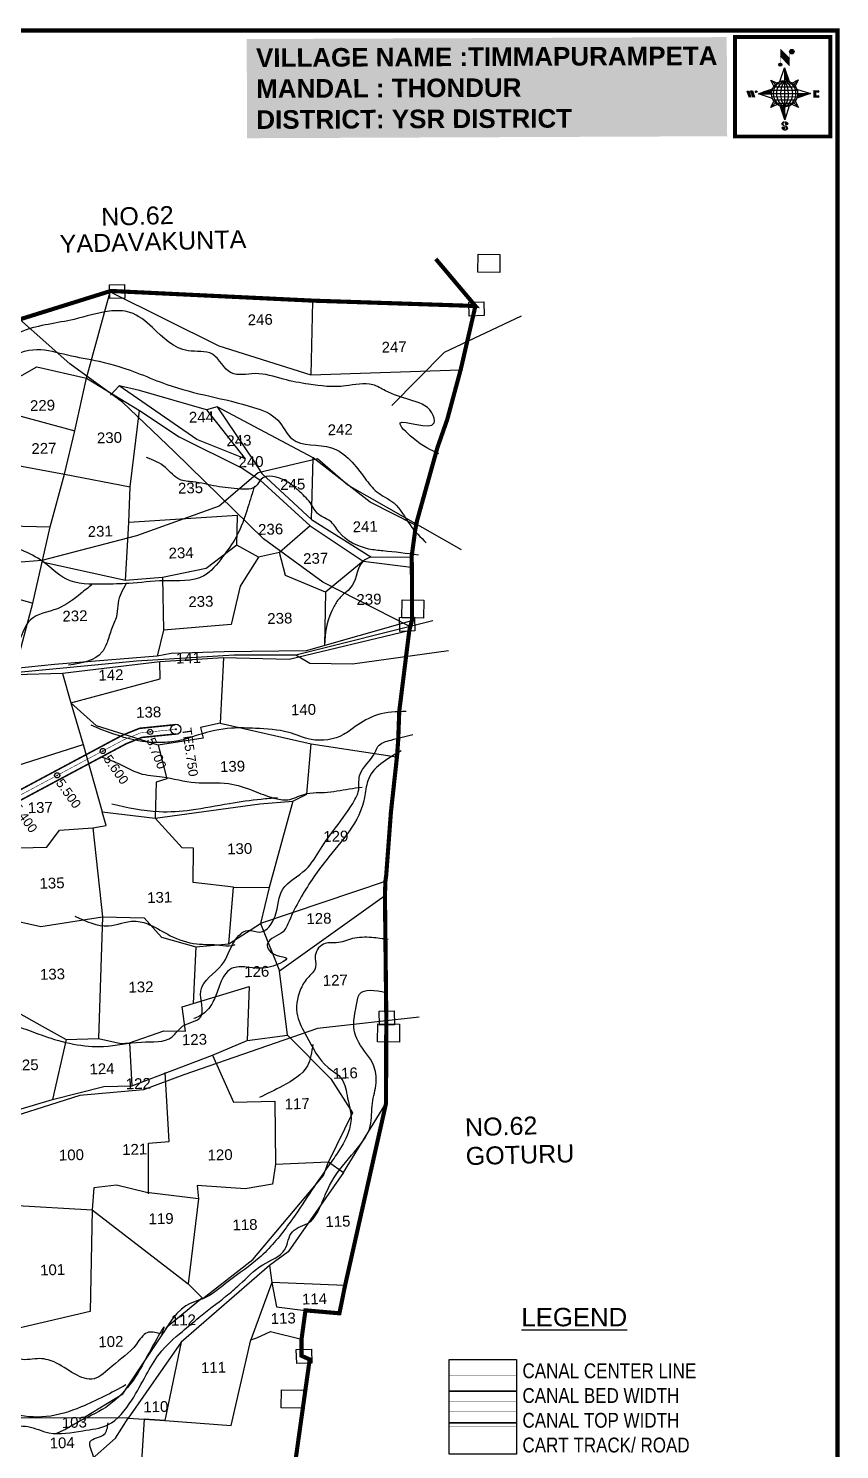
# Model space of a CAD drawing. Header units: inches. Extents: x 207877 to 226743, y 1593528 to 1603202.
# Drawn here: x 209793 to 211364, y 1599061 to 1601815 of the extents above; entities that cross this region are included whole.
import ezdxf
from ezdxf.enums import TextEntityAlignment as Align

# ---------------------------------------------------------------- set-up
doc = ezdxf.new("R2010")
doc.units = ezdxf.units.IN
doc.header["$MEASUREMENT"] = 0
doc.header["$PDMODE"] = 32
doc.header["$PDSIZE"] = 10
doc.linetypes.add('HIDDEN2', pattern=[0.1875, 0.125, -0.0625])
for name, color, linetype in [('AQUADUCT', 1, 'Continuous'), ('bord', 1, 'Continuous'), ('CANAL1', 7, 'Continuous'), ('CSMark', 72, 'Continuous'), ('PAPER SIZE', 5, 'Continuous'), ('PLOT', 7, 'Continuous'), ('PLOT NO', 7, 'Continuous'), ('PLOTS', 7, 'Continuous'), ('PLOTS NO', 7, 'Continuous'), ('ROAD', 1, 'Continuous'), ('STREAMS', 4, 'Continuous'), ('TABLE', 7, 'Continuous'), ('TEXT', 1, 'Continuous'), ('text1', 7, 'Continuous'), ('text2', 7, 'Continuous'), ('TITLEBLOCK', 7, 'Continuous'), ('VILLAGE BOUNDARY STONES', 1, 'Continuous'), ('VILLAGE BOUNDRY', 5, 'Continuous'), ('VILLAGE BOUNDRY STONE', 1, 'Continuous')]:
    doc.layers.add(name, color=color, linetype=linetype)
doc.styles.add('A', font='arial.ttf')
doc.styles.add('ARIALN', font='ARIALN.TTF')
doc.styles.add('FONT1', font='Arial')
doc.styles.get("Standard").update_dxf_attribs({"font": 'arial.ttf'})
pattern_1 = [(267.297113149, (-8720374.938, 50637915.138), (10.5367255337, -0.497431438), [])]
pattern_2 = [(357.297113149, (-8720374.938, 50637915.138), (0.497431438, 10.5367255337), [])]

# ---------------------------------------------------------------- blocks, each defined once
blk = doc.blocks.new('*X22')
at = {"color": 0, "linetype": 'Continuous'}
for p, q in [((6321.6, 240.5), (6322.3, 241.2)), ((6321.6, 240.3), (6322.3, 241)), ((6321.6, 240.1), (6322.3, 240.8)), ((6321.6, 239.9), (6322.4, 240.7)), ((6321.6, 239.8), (6322.4, 240.6)), ((6321.6, 239.6), (6322.5, 240.5)), ((6321.6, 239.4), (6322.5, 240.3)), ((6321.6, 239.2), (6322.6, 240.2)), ((6321.7, 239.1), (6322.6, 240.1)), ((6321.8, 240.8), (6322.4, 241.4)), ((6321.8, 239), (6322.7, 240)), ((6321.8, 239), (6322.8, 239.9)), ((6321.9, 238.9), (6322.9, 239.8)), ((6322, 238.8), (6323, 239.7)), ((6322.1, 241.3), (6322.4, 241.6)), ((6322.1, 238.7), (6323.1, 239.6)), ((6322.2, 238.6), (6323.1, 239.6)), ((6322.3, 238.5), (6323.2, 239.5)), ((6322.4, 238.5), (6323.3, 239.4)), ((6322.5, 238.4), (6323.4, 239.3)), ((6322.7, 238.4), (6323.6, 239.3)), ((6322.8, 238.3), (6323.7, 239.2)), ((6322.9, 238.3), (6323.8, 239.1)), ((6323.1, 238.2), (6323.9, 239.1)), ((6323.2, 238.2), (6324, 239)), ((6323.3, 238.2), (6324.2, 239)), ((6323.5, 238.1), (6324.3, 238.9)), ((6323.7, 238.1), (6324.4, 238.9)), ((6323.8, 238.1), (6324.6, 238.8)), ((6324.1, 238.2), (6324.7, 238.8)), ((6324.3, 238.3), (6324.9, 238.8)), ((6324.6, 238.3), (6325.1, 238.8)), ((6324.8, 238.4), (6325.2, 238.8)), ((6325.1, 238.5), (6325.4, 238.8)), ((6325.4, 238.6), (6325.6, 238.8))]:
    blk.add_line(p, q, dxfattribs=at)
blk = doc.blocks.new('*X21')
at = {"color": 0, "linetype": 'Continuous'}
for p, q in [((6324.4, 240.3), (6324.5, 240.4)), ((6324.6, 240.3), (6324.8, 240.5)), ((6324.7, 240.2), (6325, 240.5)), ((6324.8, 240.2), (6325.2, 240.6)), ((6325, 240.1), (6325.5, 240.6)), ((6325.1, 240.1), (6325.6, 240.6)), ((6325.2, 240), (6325.8, 240.6)), ((6325.3, 240), (6326, 240.6)), ((6325.4, 239.9), (6326.1, 240.6)), ((6325.5, 239.8), (6326.2, 240.5)), ((6325.6, 239.8), (6326.3, 240.5)), ((6325.7, 239.7), (6326.5, 240.4)), ((6325.9, 239.6), (6326.6, 240.3)), ((6326, 239.5), (6326.7, 240.3)), ((6326, 239.4), (6326.8, 240.2)), ((6326.1, 239.3), (6327, 240.2)), ((6326.2, 239.3), (6327.1, 240.1)), ((6326.3, 239.2), (6327.1, 240)), ((6326.4, 239.1), (6327.2, 239.9)), ((6326.5, 239), (6327.3, 239.8)), ((6326.5, 238.9), (6327.4, 239.7)), ((6326.6, 238.8), (6327.5, 239.6)), ((6326.7, 238.7), (6327.5, 239.5)), ((6326.8, 238.6), (6327.6, 239.4)), ((6326.8, 238.5), (6327.7, 239.3)), ((6326.8, 236.5), (6327.4, 237)), ((6326.9, 238.3), (6327.8, 239.2)), ((6326.9, 238.2), (6327.9, 239.1)), ((6326.9, 236.8), (6327.6, 237.4)), ((6327, 238.1), (6327.8, 239)), ((6327, 237.9), (6327.8, 238.8)), ((6327, 237.8), (6327.8, 238.6)), ((6327, 237.6), (6327.8, 238.4)), ((6327, 237.4), (6327.8, 238.2)), ((6327, 237.3), (6327.8, 238)), ((6327, 237.1), (6327.8, 237.9))]:
    blk.add_line(p, q, dxfattribs=at)
blk = doc.blocks.new('H')
at = {"layer": 'bord', "extrusion": (0.000427885, 0.004792, 0.999988)}
h = blk.add_hatch(dxfattribs=at)
h.set_pattern_fill('LINE', color=8, scale=84.387686, angle=-2.7029, style=0)
h.set_pattern_definition(pattern_2)
h.paths.add_polyline_path([(-492, 786, -0.090992), (-448, 775), (-486, 912)])
h = blk.add_hatch(dxfattribs=at)
h.set_pattern_fill('LINE', color=8, scale=84.387686, angle=-92.7029, style=0)
h.set_pattern_definition(pattern_1)
h.paths.add_polyline_path([(-625, 665, -0.090992), (-615, 710), (-751, 671)])
h = blk.add_hatch(dxfattribs=at)
h.set_pattern_fill('LINE', color=8, scale=84.387686, angle=-92.7029, style=0)
h.set_pattern_definition(pattern_1)
h.paths.add_polyline_path([(-246, 647), (-372, 653, -0.090992), (-382, 609)])
h = blk.add_hatch(dxfattribs=at)
h.set_pattern_fill('LINE', color=8, scale=84.387686, angle=-2.7029, style=0)
h.set_pattern_definition(pattern_2)
h.paths.add_polyline_path([(-504, 533, -0.090992), (-549, 543), (-510, 406)])
for p, q in [((-519, 1020, -1217), (-435, 927, -1216)), ((-516, 1087, -1217), (-432, 994, -1217)), ((-538, 774, -1216), (-487, 906, -1216)), ((-487, 906, -1216), (-493, 780, -1216)), ((-487, 906, -1216), (-448, 769, -1216)), ((-865, 701, -1215), (-847, 638, -1215)), ((-847, 700, -1215), (-829, 637, -1215)), ((-829, 699, -1215), (-811, 636, -1215)), ((-829, 699, -1215), (-811, 698, -1215)), ((-811, 698, -1215), (-794, 635, -1215)), ((-752, 665, -1215), (-615, 704, -1215)), ((-627, 794, -1216), (-567, 760, -1216)), ((-627, 794, -1216), (-584, 747, -1215)), ((-599, 731, -1215), (-627, 794, -1216)), ((-421, 753, -1216), (-359, 781, -1216)), ((-359, 781, -1216), (-405, 739, -1216)), ((-359, 781, -1216), (-392, 721, -1215)), ((-752, 665, -1215), (-625, 659, -1215)), ((-619, 614, -1215), (-752, 665, -1215)), ((-639, 526, -1214), (-606, 585, -1215)), ((-639, 526, -1214), (-593, 568, -1215)), ((-371, 513, -1214), (-414, 560, -1215)), ((-399, 576, -1215), (-371, 513, -1214)), ((-246, 641, -1215), (-383, 603, -1215)), ((-379, 693, -1215), (-246, 641, -1215)), ((-373, 647, -1215), (-246, 641, -1215)), ((-213, 669, -1215), (-217, 601, -1215)), ((-197, 600, -1215), (-194, 668, -1215)), ((-577, 553, -1215), (-639, 526, -1214)), ((-511, 400, -1214), (-549, 537, -1214)), ((-460, 533, -1215), (-511, 400, -1214)), ((-505, 527, -1214), (-511, 400, -1214)), ((-371, 513, -1214), (-431, 546, -1215))]:
    blk.add_line(p, q, dxfattribs=at)
at = {"layer": 'bord', "color": 8, "linetype": 'ByBlock', "extrusion": (0.000427885, 0.004792, 0.999988)}
for p, q in [((-386, 711, -1215), (-605, 722, -1215)), ((-411, 744, -1216), (-578, 752, -1216)), ((-493, 780, -1216), (-505, 527, -1214)), ((-373, 647, -1215), (-625, 659, -1215)), ((-378, 616, -1215), (-623, 628, -1215)), ((-375, 679, -1215), (-620, 691, -1215)), ((-392, 585, -1215), (-611, 595, -1215)), ((-420, 555, -1215), (-587, 562, -1215))]:
    blk.add_line(p, q, dxfattribs=at)
at = {"layer": 'bord', "extrusion": (0.000427885, 0.004792, 0.999988), "elevation": -1212}
for points, const_width in [([(-522, 960), (-516, 1093)], 1.61), ([(-434, 933), (-428, 1066)], 1.61), ([(-870, 707), (-846, 706)], 0.642), ([(-829, 643), (-855, 644)], 0.642), ([(-829, 643), (-821, 678)], 0.642), ([(-811, 642), (-784, 641)], 0.642), ([(-793, 641), (-782, 694)], 0.642), ([(-177, 605), (-226, 607)], 0.706), ([(-223, 676), (-174, 673)], 0.706), ([(-195, 645), (-185, 644)], 0.706)]:
    blk.add_lwpolyline(points, dxfattribs=dict(at, const_width=const_width))
for points, const_width in [([(-414, 1073, 1), (-398, 1058, 1)], 22.3), ([(-530, 950, 1), (-520, 939, 1)], 14.8), ([(-776, 697, 1), (-769, 690, 1)], 8.9), ([(-180, 618, 1), (-173, 611, 1)], 9.79), ([(-178, 667, 1), (-171, 660, 1)], 9.79), ([(-525, 322, 1), (-533, 329, 1)], 11.1), ([(-490, 362, 1), (-498, 369, 1)], 11.1)]:
    blk.add_lwpolyline(points, format="xyb", close=True, dxfattribs=dict(at, const_width=const_width))
for points in [[(-537, 317), (-531, 310), (-520, 307), (-505, 307), (-494, 310), (-486, 318), (-487, 326), (-491, 333), (-494, 336), (-503, 341), (-522, 347), (-530, 352), (-534, 355), (-537, 363), (-537, 373), (-530, 381), (-520, 384), (-504, 384), (-493, 380), (-487, 373)], [(-522, 348), (-526, 354), (-528, 361), (-528, 371), (-526, 375), (-521, 381), (-515, 384)], [(-505, 307), (-499, 312), (-497, 319), (-497, 327), (-501, 335), (-509, 343)]]:
    blk.add_lwpolyline(points, dxfattribs=at)
at = {"layer": 'bord', "extrusion": (0.000427885, 0.004792, 0.999988)}
for centre, radius in [((-406, 1065, -1212), 22.3), ((-525, 944, -1212), 14.8), ((-773, 694, -1212), 8.9), ((-498, 659, -1212), 127), ((-177, 615, -1212), 9.79), ((-174, 663, -1212), 9.79), ((-529, 325, -1212), 11.1), ((-494, 365, -1212), 11.1)]:
    blk.add_circle(centre, radius, dxfattribs=at)
at = {"layer": 'bord', "color": 8, "linetype": 'ByBlock', "extrusion": (0.000427885, 0.004792, 0.999988)}
for centre, radius, start, end in [((-482, 658, -1212), 128, 94.9254, 259.6691), ((-437, 656, -1212), 141, 113.2864, 241.308), ((-316, 651, -1212), 222, 142.5892, 212.0053), ((-560, 662, -1212), 141, 293.2864, 61.308), ((-681, 668, -1212), 222, 322.5892, 32.0053), ((-515, 660, -1212), 128, 274.9254, 79.6691)]:
    blk.add_arc(centre, radius, start, end, dxfattribs=at)
at = {"layer": 'bord', "extrusion": (0.000427885, 0.004792, 0.999988)}
for points in [[(-516, 1093, -1212), (-431, 1000, -1212), (-519, 1026, -1212), (-434, 933, -1212)], [(-864, 707, -1212), (-846, 706, -1212), (-846, 644, -1212), (-829, 643, -1212)], [(-829, 705, -1212), (-811, 704, -1212), (-811, 642, -1212), (-793, 641, -1212)], [(-193, 674, -1212), (-197, 606, -1212), (-213, 675, -1212), (-216, 607, -1212)]]:
    blk.add_solid(points, dxfattribs=at)
at = {"layer": 'bord', "extrusion": (0.000427885, 0.004792, 0.999988), "xscale": 7.977342409717546, "yscale": 7.977342409717546, "zscale": 7.977342409717546, "rotation": 138.0840426661453}
for name, p in [('*X21', (38301, -31929, -1212)), ('*X22', (38314, -31951, -1212))]:
    blk.add_blockref(name, p, dxfattribs=at)

msp = doc.modelspace()

# ---------------------------------------------------------------- linework, layer by layer
at = {"layer": 'CANAL1', "color": 200, "linetype": 'ByBlock', "ltscale": 40, "const_width": 3}
for points in [[(207994.4, 1599201.8), (208046.8, 1599203), (208410.5, 1599214.9), (208800.7, 1599559.4), (209241.4, 1600041.2), (209265.1, 1600065.8), (209314.3, 1600100.7), (209514.2, 1600203.6), (209514.9, 1600208.3), (209517.7, 1600230.6), (209519.6, 1600246.1), (209520.6, 1600253), (209521.9, 1600259.4), (209522.9, 1600263.9), (209527.3, 1600269.1), (209533.2, 1600270.6), (209538.7, 1600270.7), (209540.6, 1600270.7), (209642.9, 1600268.1), (209974.2, 1600445.2), (210007.8, 1600458.8), (210077.2, 1600465.9)], [(207992.7, 1599183.8), (208047.2, 1599185), (208417.5, 1599197.1), (208813.3, 1599546.6), (209254.6, 1600028.8), (209276.9, 1600052.2), (209323.7, 1600085.3), (209523.6, 1600188.2), (209530.2, 1600192.2), (209531.8, 1600199.4), (209532.8, 1600205.9), (209535.6, 1600228.4), (209537.5, 1600243.7), (209538.4, 1600250.1), (209538.9, 1600252.7), (209539, 1600252.7), (209540.5, 1600252.7), (209647.1, 1600249.9), (209650.4, 1600251.7), (209981.8, 1600428.8), (210012.2, 1600441.2), (210079.1, 1600447.9)]]:
    msp.add_lwpolyline(points, dxfattribs=at)
at = {"layer": 'CANAL1', "color": 1, "linetype": 'HIDDEN2', "ltscale": 28, "const_width": 1}
msp.add_lwpolyline([(209646.2, 1600259.6), (209978, 1600437), (210010, 1600450), (210078.2, 1600456.9)], dxfattribs=at)
at = {"layer": 'CANAL1', "color": 1, "linetype": 'HIDDEN2', "ltscale": 100, "const_width": 0.64, "elevation": -0.9}
msp.add_lwpolyline([(210607.6, 1599205.5), (210738.2, 1599205.5)], dxfattribs=at)
at = {"layer": 'CANAL1', "color": 5, "ltscale": 100, "const_width": 0.64, "elevation": -0.9}
for points in [[(210738.2, 1599153.8), (210607.6, 1599153.8)], [(210738.2, 1599134.6), (210607.6, 1599134.6)]]:
    msp.add_lwpolyline(points, dxfattribs=at)
at = {"layer": 'CANAL1', "color": 1, "ltscale": 100, "const_width": 0.64, "elevation": -0.9}
msp.add_lwpolyline([(210738.2, 1599105.4), (210607.6, 1599105.4)], dxfattribs=at)
at = {"layer": 'CSMark', "color": 3, "linetype": 'Continuous'}
for radius in [10, 0.9]:
    msp.add_circle((210078.2, 1600456.9), radius, dxfattribs=at)
for p in [(210028.4, 1600451.9), (209936.6, 1600414.9), (209848.4, 1600367.7)]:
    msp.add_point(p, dxfattribs=at)
at = {"layer": 'PAPER SIZE', "color": 5, "const_width": 8}
msp.add_lwpolyline([(207881, 1601810.8), (211360.3, 1601810.8), (211360.3, 1597573.7), (207881, 1597573.7)], close=True, dxfattribs=at)
at = {"layer": 'PLOT'}
for points in [[(208616.2, 1600730.5), (208771.6, 1600856.8), (208784.9, 1600841), (208819.6, 1600866.8), (208809.5, 1600880.5), (208861.2, 1600895), (208884.3, 1600901.2), (208908.2, 1600906.5), (208947.8, 1600914.3), (208966.6, 1600923.3), (209007.4, 1600932), (209119.6, 1600929.5), (209324.7, 1600945.3), (209415.6, 1600947.3), (209537.8, 1600964.1), (209542.9, 1600980.3), (209555.7, 1600992.9), (209727.4, 1601113.2), (209809.1, 1601159.4), (209905.3, 1601137.1), (209951.3, 1601304.2), (210161.3, 1601200.2), (210339.7, 1601143.7), (210628.9, 1601153.2)], [(210343.1, 1601285.7), (210339.7, 1601143.7)], [(209767.5, 1600574.8), (209801.1, 1600701.6), (209835, 1600849.1), (209862.6, 1600951.2), (209882.4, 1601035), (209905.3, 1601137.1)], [(209905.3, 1601137.1), (210007.9, 1601074.8), (210084.5, 1601023.8), (210207.8, 1600962.2), (210241.6, 1600939.6), (210338.6, 1600851.1), (210441.3, 1600782.8), (210534.5, 1600771)], [(209727.4, 1601113.2), (209771.1, 1601065.3), (209882.4, 1601035)], [(210137.5, 1601076), (210212.7, 1600980.8), (210118.6, 1601018.3), (209968.2, 1601122.2)], [(210368.4, 1600722.4), (210290.8, 1600754.9), (210279.3, 1600799.4), (210238.1, 1600790.7), (210196.7, 1600813.8), (210197.9, 1600871.1), (209987.3, 1600857.4), (209989.6, 1600926.5), (210007.9, 1601074.8)], [(210158.5, 1601081.7), (210229.1, 1600976.2), (210244.8, 1600952.7), (210341.2, 1600863.2), (210456.3, 1600790.9), (210534, 1600790.4)], [(209555.7, 1600992.9), (209672.4, 1600980.9), (209744.5, 1600973.2), (209862.6, 1600951.2), (209989.6, 1600926.5)], [(210341.2, 1600863.2), (210344.6, 1600982.7)], [(209515.8, 1600882.3), (209648.6, 1600854), (209835, 1600849.1)], [(210196.7, 1600813.8), (210136.8, 1600768.3), (210052.5, 1600751.1), (209980.7, 1600745.4), (209987.3, 1600857.4)], [(210338.6, 1600851.1), (210279.3, 1600799.4)], [(209980.7, 1600745.4), (209819.3, 1600780.7)], [(210238.1, 1600790.7), (210203, 1600734.3), (210185.5, 1600660.2), (210054.5, 1600649.2), (210042.2, 1600598.5)], [(210441.3, 1600782.8), (210368.4, 1600722.4), (210366.4, 1600618.8)], [(209251.3, 1600513.4), (209255, 1600613.4), (209291.5, 1600624.1), (209307.3, 1600684.3), (209335, 1600686.4), (209401, 1600689.6), (209483.6, 1600724.5), (209516.2, 1600726.8), (209583.9, 1600742.5), (209631.7, 1600750), (209801.1, 1600701.6)], [(210052.5, 1600751.1), (210054.5, 1600649.2)], [(210534.7, 1600667.2), (210330.7, 1600609), (210171.9, 1600607.1), (210069.4, 1600603.5), (210042.2, 1600598.5), (209843, 1600582.4), (209767.5, 1600574.8), (209726, 1600568.5), (209537.8, 1600541.6), (209332.4, 1600519.4), (209251.3, 1600513.4), (209028.3, 1600498.9), (208843, 1600476), (208802.1, 1600462.4)], [(210529.7, 1600647.7), (210297.5, 1600592), (210170.6, 1600595.7), (210047.3, 1600587.8), (209858.9, 1600564.9), (209767.4, 1600562.4), (209599.7, 1600538.4), (209330.1, 1600507.1), (209247.7, 1600502.9), (209150.3, 1600498.9), (208941.9, 1600479.3), (208900.1, 1600475.5), (208670.2, 1600444.9)], [(209874.8, 1600508.3), (210048, 1600555), (210047.3, 1600587.8)], [(210170.6, 1600595.7), (210164.1, 1600469.1), (210340.5, 1600428.7)], [(209858.9, 1600564.9), (209874.8, 1600508.3), (209898.5, 1600427.4)], [(210164.1, 1600469.1), (210126, 1600460.7), (210131.5, 1600439.8), (210044.1, 1600426.3), (209924.3, 1600463.9), (209874.8, 1600508.3)], [(209756.7, 1600382.1), (209898.5, 1600427.4), (209935.7, 1600296.9), (210038.2, 1600284.9), (210240.7, 1600312.6), (210305, 1600317.8), (210332, 1600331.2), (210340.5, 1600428.7), (210506, 1600403.6)], [(210044.1, 1600426.3), (210060.7, 1600361.3), (210039.8, 1600354.5), (210038.2, 1600284.9)], [(210305, 1600317.8), (210259.3, 1600150.3), (210242.2, 1600080.9)], [(209721.1, 1600226.1), (209828, 1600228.9), (209853, 1600261.7), (209917.3, 1600265.9), (209943.1, 1600270.3), (209935.7, 1600296.9)], [(210190, 1600150.9), (210111.9, 1600159.9), (210112.5, 1600226.7), (210090.2, 1600227.3), (210038.2, 1600284.9)], [(209917.3, 1600265.9), (209936.2, 1600093.5)], [(210181.1, 1600041.1), (210190, 1600150.9), (210259.3, 1600150.3)], [(210483.6, 1600162), (210242.2, 1600080.9), (210279.2, 1599989)], [(210294.4, 1599864.3), (210279.2, 1599989), (210482.8, 1600134.1)], [(209070.4, 1600099.5), (209335, 1600066.9), (209568.3, 1600057.6), (209608.8, 1600091.8), (209666.9, 1600088.2), (209749.9, 1600089.5), (209816.6, 1600074.7), (209936.2, 1600093.5), (210017.1, 1600091.5), (210050.2, 1600054.1), (210117, 1600035.2), (210181.1, 1600041.1), (210242.2, 1600080.9)], [(209936.2, 1600093.5), (209928.3, 1599857.9)], [(210117, 1600035.2), (210111.7, 1599925.4)], [(209665.8, 1599733.5), (209685.8, 1599903.2), (209763.3, 1599913.2), (209819, 1599881.8), (209865.5, 1599856.2), (209928.3, 1599857.9), (209971.8, 1599848.1), (209988.7, 1599849.3), (210055, 1599872.7), (210096.9, 1599872.4), (210090.2, 1599919.4), (210111.7, 1599925.4), (210220.3, 1599958.9), (210216.2, 1599854)], [(208444.3, 1599512.3), (208536.6, 1599520.3), (208805.1, 1599544.9), (209090.4, 1599557.1), (209241.9, 1599588.6), (209481.2, 1599648.8), (209599.1, 1599673.9), (209656.2, 1599689.1), (209741.4, 1599710.6), (209839.1, 1599739.7), (209938.8, 1599765.1), (209993.2, 1599765.9), (210149.4, 1599825.7), (210216.2, 1599854), (210294.4, 1599864.3), (210378.8, 1599780), (210420.7, 1599713.6), (210374, 1599619.1), (210402.9, 1599598), (210485.1, 1599731.8)], [(209865.5, 1599856.2), (209839.1, 1599739.7)], [(209988.7, 1599849.3), (209993.2, 1599765.9)], [(210149.4, 1599825.7), (210189.9, 1599734.6), (210269.8, 1599736.8), (210271.6, 1599614.2), (210374, 1599619.1)], [(209760.7, 1599535.1), (209916, 1599526), (210101.9, 1599382.8), (210130.5, 1599354.5), (210227.3, 1599429.9), (210364.4, 1599592.6), (210374, 1599619.1)], [(210271.6, 1599614.2), (210265.5, 1599575.7), (210212.5, 1599566.4), (210119.8, 1599573.3), (210122.1, 1599547.3), (210101.9, 1599382.8)], [(210402.9, 1599598), (210295.7, 1599444.6), (210259.9, 1599418.1), (210088.6, 1599269.8), (210057.2, 1599117.6), (210016.9, 1599120.1), (210006.1, 1598946.6), (210018.9, 1598944.2), (210015.1, 1598782.3), (210164.2, 1598769.1), (210164.2, 1598769.1), (210164.9, 1598780.1), (210249, 1598782.8)], [(210122.1, 1599547.3), (210021.4, 1599559.5), (209963, 1599573.5), (209919.2, 1599568.5), (209916, 1599526), (209912.4, 1599329.3), (209760.3, 1599293.7)], [(210259.9, 1599418.1), (210264, 1599385.1), (210223.4, 1599274)], [(210406, 1599379.1), (210264, 1599385.1), (210273.1, 1599338.1), (210329.4, 1599331.1)], [(209901.5, 1599124.2), (209975.3, 1599169.6), (210063.4, 1599301.3), (210129.7, 1599356.4)], [(209910, 1599038.3), (209961.4, 1599083.9), (209986.1, 1599122.2), (210016.9, 1599120.1), (210057.2, 1599117.6), (210185.7, 1599107.9), (210223.4, 1599274), (210235.2, 1599277.9), (210261.8, 1599290), (210321.9, 1599275.2)], [(210088.6, 1599269.8), (209986.1, 1599122.2), (209778.6, 1599123), (209750.9, 1599166.2), (209728, 1599087.8)]]:
    msp.add_lwpolyline(points, dxfattribs=at)
at = {"layer": 'PLOT NO', "elevation": -0.9}
for points in [[(210607.6, 1599236.1), (210738.2, 1599236.1), (210738.2, 1599174.8), (210607.6, 1599174.8)], [(210607.6, 1599174.8), (210738.2, 1599174.8), (210738.2, 1599113.6), (210607.6, 1599113.6)], [(210607.6, 1599113.6), (210738.2, 1599113.6), (210738.2, 1599052.4), (210607.6, 1599052.4)]]:
    msp.add_lwpolyline(points, close=True, dxfattribs=at)
at = {"layer": 'PLOTS'}
msp.add_lwpolyline([(210025, 1599557.1), (210025.5, 1599655.3), (210065.1, 1599658.4), (210057.3, 1599791.8)], dxfattribs=at)
at = {"layer": 'PLOTS NO'}
msp.add_lwpolyline([(210542.4, 1600852.7), (210454.6, 1600897), (210344.6, 1600982.7), (210158.5, 1601081.7), (210137.5, 1601076), (210008, 1601113.5), (209968.2, 1601122.2), (209951.4, 1601104.5)], dxfattribs=at)
at = {"layer": 'ROAD'}
for points in [[(210531.8, 1600655.9), (210363.1, 1600742.3), (210247.8, 1600825.7), (210075.7, 1600994.7), (209974.6, 1601090.9), (209872.6, 1601164.7), (209722.6, 1601297.9), (209716.1, 1601322.3)], [(210747.2, 1601257.1), (210598.1, 1601187.2), (210496.6, 1601084.3)], [(210631.8, 1600804.5), (210411.6, 1600930.1), (210352.5, 1600981.2), (210237.7, 1600953.8), (210162.5, 1600889), (210001.7, 1600831.6), (209818.6, 1600784.2), (209608.3, 1600767.3), (209435.6, 1600709), (209385.5, 1600695.7), (209323.1, 1600690), (209208.1, 1600607.9), (209105.7, 1600545), (209053.7, 1600537.3), (208883.1, 1600508.2), (208757.5, 1600476.3), (208627.7, 1600371.9), (208597.8, 1600358.7), (208423.6, 1600404.9), (208233.2, 1600383.7)], [(210576.3, 1600667.1), (210310.7, 1600600.4), (210191.2, 1600600.5), (210001.9, 1600589.2), (209765.8, 1600566.3), (209553.2, 1600537.8), (209303.1, 1600511.2), (209178.1, 1600504.9), (208960, 1600485.7), (208836.2, 1600471.2), (208757.5, 1600476.3)], [(210606.3, 1600609.2), (210420.7, 1600583.4), (210337.8, 1600584.5), (210310.7, 1600600.4)], [(210549.6, 1599899.1), (210352.7, 1599877.1), (210094, 1599787.6), (210015.3, 1599758.3), (209892.3, 1599747.7), (209709, 1599689.5), (209249.7, 1599577.9), (209092.7, 1599548.6), (208870.2, 1599546.8)]]:
    msp.add_lwpolyline(points, dxfattribs=at)
at = {"layer": 'STREAMS'}
msp.add_open_spline([(210587.5, 1600990.8), (210572.4, 1600997.8), (210547.2, 1601009.5), (210485, 1601071.1), (210589.9, 1601027.8), (210571.4, 1601084.1), (210530.5, 1601095), (210491.1, 1601108), (210452.6, 1601131.6), (210400, 1601117.6), (210342.6, 1601123.5), (210284.2, 1601134.6), (210236.7, 1601151.5), (210178.8, 1601135.7), (210155.6, 1601194.9), (210086.2, 1601182.1), (210040.9, 1601229.3), (209995.2, 1601268.4), (209938.4, 1601268.6), (209872, 1601245.4), (209784.9, 1601238.3), (209716.4, 1601191.6), (209648.5, 1601182.2), (209598.9, 1601157.4), (209549.4, 1601137.1), (209493.1, 1601126.8), (209400.6, 1601132.5), (209282.1, 1601134), (209163.1, 1601113.2), (209061.7, 1601133.3), (208993.4, 1601098.4), (208932.7, 1601063.8), (208870.4, 1601002), (208782.2, 1600979.1), (208737.8, 1600905.4), (208684, 1600895), (208649.1, 1600855.6), (208618.1, 1600819.4), (208575.6, 1600794.3), (208534.2, 1600765.8), (208482.9, 1600742.7), (208433.2, 1600717.7), (208371.3, 1600686.4), (208323.7, 1600625.1), (208263.1, 1600569.9), (208209.1, 1600519.1), (208193.6, 1600463.8), (208179.1, 1600408.5), (208122.2, 1600385), (208096.5, 1600339.2), (208080.9, 1600300.3), (208063.8, 1600285.7), (208055.1, 1600279.2)], degree=3, knots=[0, 0, 0, 0, 57.774177, 96.672552, 162.683449, 183.114944, 232.227688, 282.849467, 310.021823, 362.99555, 434.377297, 484.284162, 540.289681, 586.392633, 637.948628, 685.479079, 767.979243, 820.240447, 860.336581, 930.302992, 1032.128278, 1116.119312, 1171.318883, 1234.501727, 1281.443422, 1331.555368, 1404.527377, 1558.576529, 1686.309366, 1764.674294, 1858.557684, 1905.622127, 1975.050065, 2118.904261, 2155.803407, 2222.576529, 2268.039676, 2311.003431, 2364.934156, 2414.348249, 2462.132059, 2532.833487, 2582.135269, 2667.840636, 2759.961439, 2831.836255, 2882.088502, 2931.422759, 2994.096395, 3049.482741, 3085.224427, 3117.398754, 3117.398754, 3117.398754, 3117.398754], dxfattribs=at)
for points in [[(208676.7, 1600267.5), (208760.9, 1600300.2), (208794.4, 1600316.7), (208838.5, 1600354.3), (208857.5, 1600389.6), (208894.6, 1600429.6), (208997.6, 1600509.6), (209066, 1600547.1), (209139.3, 1600598.5), (209164, 1600619.1), (209246.4, 1600723.4), (209294.9, 1600826.2), (209333.5, 1600906.2), (209385.2, 1600954.5), (209449, 1600971), (209509.5, 1600983.9), (209587.3, 1601068.9), (209663.9, 1601125.6), (209700.1, 1601136.1), (209748.7, 1601172.1), (209808.9, 1601192.9), (209868.2, 1601182.3), (209929.4, 1601170.1), (210009.1, 1601145.3), (210060.9, 1601125), (210229, 1601080.7), (210275.7, 1601056), (210303.6, 1601019.4), (210379.6, 1601002.3), (210444.6, 1600943.3), (210467.9, 1600917.1), (210500.6, 1600895.4), (210532.2, 1600852.8), (210563.5, 1600818.1)], [(210548.5, 1600794.6), (210479.6, 1600802.6), (210452.3, 1600806.2), (210394.2, 1600839.5), (210377.3, 1600860.2), (210355.7, 1600872.7), (210338.2, 1600896.2), (210316.3, 1600919), (210291.3, 1600937.9), (210243.8, 1600941.6), (210232.7, 1600927.6), (210204, 1600922.5), (210156.5, 1600927.8), (210111, 1600936.3), (210085.9, 1600940.6), (210058, 1600964.3), (210021.5, 1600983.5)], [(210230.5, 1600928.1), (210218, 1600887.5), (210195.1, 1600829.7), (210168.9, 1600790.9), (210132.3, 1600754), (210055.5, 1600744.6), (209987, 1600739.5), (209938.6, 1600738.2), (209865.3, 1600748.2), (209820.8, 1600781.9), (209735.8, 1600822), (209693.9, 1600840.5), (209632.8, 1600845.4), (209583.4, 1600838.1), (209533.1, 1600806.7), (209510.2, 1600747.3), (209509.9, 1600714.1), (209500.4, 1600683.4), (209501.9, 1600649.7), (209507.5, 1600623.1), (209492.5, 1600572.6)], [(210456.3, 1600790.9), (210441.3, 1600782.8), (210419.9, 1600735.3), (210396.8, 1600712.4), (210384.7, 1600695.4), (210366.4, 1600619.2), (210366.4, 1600618.8)], [(209915.2, 1600737), (209894.4, 1600720.1), (209848.9, 1600690.6), (209796.6, 1600669.1), (209774.8, 1600629.3), (209764.4, 1600610.5)], [(209981.6, 1600738.8), (209966.2, 1600701.9), (209964.1, 1600679.6), (209955, 1600654.3), (209945.9, 1600627.9), (209935.6, 1600606.9), (209870.4, 1600581.2)], [(210524.3, 1600491.6), (210469.1, 1600484.9), (210425.5, 1600462.1), (210403.4, 1600446.8), (210340.5, 1600437.3), (210296.9, 1600450.8), (210232.6, 1600458.6), (210185.8, 1600459.1), (210122.1, 1600446.1), (210087.8, 1600435.7), (210053.3, 1600431.3), (209999.5, 1600435.9), (209913.9, 1600464.7)], [(209419.7, 1599767.9), (209463.1, 1599813.6), (209541.5, 1599834), (209602, 1599843.1), (209636.9, 1599862.9), (209671.7, 1599886.9), (209782.7, 1599877.5), (209822.3, 1599863), (209938.2, 1599842.6), (210011.6, 1599851), (210071, 1599861.2), (210091.4, 1599881.6), (210126.4, 1599899.7), (210126.7, 1599949.9), (210167.2, 1600000.4), (210191.8, 1600046.2), (210218.1, 1600067.3), (210241.3, 1600064.2), (210270.6, 1600095.1), (210285.4, 1600147.2), (210330, 1600185.5), (210358.5, 1600224.9), (210387.5, 1600266), (210425.2, 1600320.7), (210431.8, 1600335.9), (210434.2, 1600367.1), (210464.7, 1600412.7), (210469.8, 1600423.6), (210495.2, 1600436.1), (210537.4, 1600446.9)], [(210514.6, 1600415.1), (210450.1, 1600357), (210444, 1600324.6), (210369.2, 1600202.9), (210342.3, 1600166.2), (210318.6, 1600127.5), (210297.7, 1600085.5), (210285.9, 1600064.8), (210268.5, 1600054.2), (210255.4, 1600040.9), (210272.6, 1600019.4), (210292.7, 1600013.5), (210266.8, 1599998.3), (210214.7, 1599996.3), (210186.3, 1599993.4), (210162, 1599958.4), (210151.4, 1599931.3), (210133.8, 1599907.7), (210113.1, 1599896.4)], [(209935.5, 1600402.8), (209966, 1600391.2), (210007.8, 1600371.8), (210052, 1600364.7), (210115.6, 1600354), (210180.3, 1600351.7), (210228.8, 1600337.8), (210267.7, 1600323.8), (210295.2, 1600320.4), (210326.6, 1600330.9), (210349.9, 1600334.3), (210366.4, 1600334.7), (210414.3, 1600341.5), (210439, 1600344.9)], [(209954.4, 1600312.4), (210045.7, 1600297.5), (210107.9, 1600300.9), (210182, 1600313.3), (210243.3, 1600321.9), (210275.2, 1600324.5)], [(209882.7, 1600095.2), (209947.9, 1600076.2), (209997.7, 1600085.3), (210027.3, 1600078.4), (210067.5, 1600057.1), (210118.8, 1600041.2), (210163.8, 1600039), (210186.2, 1600037.8), (210193.1, 1600039.8)], [(210489.8, 1600049.6), (210457.7, 1600053.4), (210420.5, 1600051.4), (210389.2, 1600043.2), (210367.7, 1600042.1), (210348.4, 1600019), (210349, 1599996.5), (210333.3, 1599974.6), (210319.3, 1599951.7), (210313.8, 1599901.7), (210331.7, 1599862.3), (210373.2, 1599801.8), (210399.4, 1599779.9), (210410.9, 1599742.5), (210417.8, 1599704.4), (210412.2, 1599675.4), (210389.8, 1599633.4), (210369, 1599604), (210294.8, 1599495.3), (210239.9, 1599433), (210179.7, 1599387.3), (210138.5, 1599357.4), (210071, 1599314.1), (210051.8, 1599286.9), (210054.6, 1599294.6), (210023, 1599242.9), (209989.3, 1599187.4), (209942.3, 1599143.2), (209887.5, 1599113.9), (209864.2, 1599100.7), (209847.1, 1599092.9)], [(208490.9, 1598584.4), (208526, 1598615.5), (208566.2, 1598614.9), (208595.7, 1598635.8), (208631.6, 1598640.9), (208685.5, 1598657.4), (208726.3, 1598664.4), (208763.9, 1598666.2), (208792.7, 1598682), (208795.6, 1598698), (208824.4, 1598716.3), (208831.4, 1598769.2), (208853.6, 1598812.4), (208860.4, 1598840.2), (208894.2, 1598863.1), (208970.5, 1598921.2), (208993.9, 1598951.1), (209009.9, 1599010), (209014.3, 1599032.7), (209065.8, 1599045), (209087.7, 1599038.9), (209122.9, 1599039), (209197.2, 1599042.6), (209239.2, 1599036.3), (209258, 1599022.6), (209326.7, 1599017.7), (209411.9, 1599020.9), (209455.1, 1599033.7), (209493.3, 1599041.5), (209502.6, 1599059.9), (209535.8, 1599071.8), (209556.4, 1599089.1), (209613.8, 1599099.1), (209649.6, 1599094.8), (209698.9, 1599094), (209752.6, 1599104.9), (209791.4, 1599106), (209832.3, 1599094), (209897.8, 1599097.9), (209946.3, 1599109.2), (209992.7, 1599157.1), (210020.8, 1599206.1), (210046.4, 1599247.1), (210091, 1599290.5), (210122.8, 1599317.1), (210175.2, 1599358.4), (210201.9, 1599381.1), (210246.5, 1599419.6), (210289.3, 1599449.1), (210304.1, 1599483.6), (210337.2, 1599502.3), (210358.4, 1599533.3), (210367.8, 1599555), (210376.2, 1599573.1), (210418.7, 1599632.1), (210455, 1599688.2), (210459, 1599732.8), (210466.3, 1599771.8), (210461.2, 1599806.3), (210432.7, 1599850.1), (210422.9, 1599883.4), (210427.7, 1599920), (210434.4, 1599943.8), (210485.2, 1599947.2)], [(210343.4, 1599846.4), (210333.1, 1599804.7), (210285.6, 1599766.3), (210240.5, 1599743.7)], [(210047.5, 1599286), (210022.8, 1599287.9), (210001.8, 1599265.9), (209954.7, 1599223.2), (209919.7, 1599198.7), (209842.2, 1599231.2), (209810.1, 1599237.6), (209773.3, 1599238.7), (209760.2, 1599258.8)], [(209981.3, 1599186.6), (209894.8, 1599144), (209827.1, 1599125.3), (209759.9, 1599130.3), (209703.4, 1599143), (209645.8, 1599138.8), (209615.8, 1599121.7), (209556.1, 1599099.2), (209479.1, 1599066.5), (209397.4, 1599040.7), (209330.5, 1599032.1), (209245.4, 1599053.9), (209186.5, 1599059.7), (209131.2, 1599068.6), (209088.5, 1599075.4), (209045.9, 1599058.5), (209020.1, 1599044.7), (208989.9, 1599044.3), (208930.9, 1599018.6), (208881.9, 1599004.7), (208823.1, 1598987.9), (208781.5, 1598971.6), (208742, 1598961.6), (208697.9, 1598958.9), (208674.2, 1598962.4), (208644.5, 1598977.3), (208630.5, 1598989.5), (208588.6, 1599004.7)], [(209234.9, 1598480), (209277.1, 1598502.9), (209323.8, 1598516.8), (209370.3, 1598534.8), (209400, 1598550.7), (209455.3, 1598574.4), (209482, 1598609.5), (209497.6, 1598622.5), (209520.8, 1598635.7), (209544, 1598675.7), (209611.8, 1598712), (209655.9, 1598728.2), (209689, 1598745.1), (209727.9, 1598764.6), (209749.6, 1598799.5), (209769.6, 1598839.5), (209782, 1598875.1), (209824.8, 1598907.3), (209855.2, 1598933.2), (209867.3, 1598951.2), (209888.4, 1599007.1), (209920.3, 1599038.2), (209912.5, 1599077.4), (209939, 1599090.7), (209946.8, 1599113.5)]]:
    msp.add_spline(points, degree=3, dxfattribs=at)
at = {"layer": 'text2', "color": 200, "const_width": 7.56, "elevation": 0.1}
msp.add_lwpolyline([(211346.5, 1601798), (211161.8, 1601798), (211161.8, 1601605.5), (211346.5, 1601605.5)], close=True, dxfattribs=at)
at = {"layer": 'VILLAGE BOUNDARY STONES'}
for points in [[(209949.4, 1601318.1), (209978.5, 1601318.9), (209979.2, 1601292.2), (209950.1, 1601291.4)], [(210646, 1601284.3), (210675.1, 1601285.1), (210675.8, 1601258.4), (210646.7, 1601257.6)], [(210511.7, 1600673.3), (210540.8, 1600674.1), (210541.5, 1600647.4), (210512.4, 1600646.6)], [(210472.2, 1599910.6), (210501.3, 1599911.4), (210502, 1599884.7), (210472.9, 1599883.9)], [(210311.7, 1599255.1), (210340.9, 1599255.9), (210341.6, 1599229.2), (210312.5, 1599228.4)]]:
    msp.add_lwpolyline(points, close=True, dxfattribs=at)
at = {"layer": 'VILLAGE BOUNDRY', "linetype": 'HIDDEN2', "ltscale": 75, "const_width": 8}
msp.add_lwpolyline([(209487.1, 1601161), (209952.2, 1601306.2), (210344.4, 1601287.4), (210658.7, 1601277.1), (210581.9, 1601368.2), (210658.7, 1601277.1), (210630.4, 1601154.6), (210604.1, 1601057.1), (210585.2, 1601003.1), (210545.6, 1600861), (210542.4, 1600845.1), (210535.1, 1600791.6), (210535.6, 1600772.2), (210535.8, 1600668.3), (210530.7, 1600648.8), (210511.1, 1600491.8), (210509.2, 1600438), (210506.8, 1600404.5), (210495, 1600296.6), (210485.9, 1600174.5), (210484.3, 1600162.7), (210483.4, 1600134.8), (210486, 1599899.5), (210485.5, 1599732.1), (210406.1, 1599379.2), (210395.2, 1599325.5), (210329.4, 1599331.2), (210321.8, 1599275.2), (210321.8, 1599243.2), (210337.6, 1599236.2), (210297.8, 1598953)], dxfattribs=at)
at = {"layer": 'VILLAGE BOUNDRY STONE'}
for points in [[(210663.9, 1601377.5), (210706.3, 1601376.8), (210705.8, 1601341.9), (210663.3, 1601342.6)], [(210516.5, 1600708), (210559, 1600707.3), (210558.4, 1600672.4), (210515.9, 1600673.1)], [(210469.4, 1599886.5), (210511.9, 1599885.8), (210511.3, 1599850.9), (210468.8, 1599851.6)], [(210283.1, 1599177.2), (210325.6, 1599176.5), (210325, 1599141.6), (210282.5, 1599142.3)]]:
    msp.add_lwpolyline(points, close=True, dxfattribs=at)

# ---------------------------------------------------------------- block references
at = {"layer": 'AQUADUCT', "color": 1, "xscale": 0.1985536023187061, "yscale": 0.1985536023187061, "zscale": 0.1985536023187061, "rotation": 3.078330600073183}
msp.add_blockref('H', (211363.6, 1601564.1, 241.8), dxfattribs=at)

# ---------------------------------------------------------------- texts
at = {"layer": 'CSMark', "color": 1, "linetype": 'Continuous', "style": 'FONT1'}
for s, rotation, p in [('5.700', 291.832, (210029.1, 1600439.7)), ('5.600', 305.2168, (209944.4, 1600404.7)), ('5.500', 305.2168, (209852.3, 1600358.2)), ('5.400', 305.2168, (209767.8, 1600311.1))]:
    msp.add_text(s, height=18, rotation=rotation, dxfattribs=at).set_placement(p, align=Align.MIDDLE_LEFT)
msp.add_text('TE5.750', height=18, rotation=278.1433, dxfattribs=at).set_placement((210112.7, 1600365.7), align=Align.MIDDLE_RIGHT)
at = {"layer": 'PLOT NO', "color": 1}
msp.add_text('YADAVAKUNTA', height=34.768, rotation=1.5465, dxfattribs=at).set_placement((209853.6, 1601379.8))
at = {"layer": 'PLOT NO'}
for s, p in [('246', (210241.8, 1601250.7)), ('247', (210501.3, 1601197.7)), ('229', (209819.9, 1601084.5)), ('244', (210127.8, 1601062)), ('242', (210396.7, 1601037.6)), ('230', (209949.6, 1601022)), ('243', (210200.5, 1601016.4)), ('227', (209822.7, 1601001.3)), ('240', (210223.9, 1600975.3)), ('235', (210106.7, 1600924.5)), ('245', (210304.7, 1600931.6)), ('231', (209931.8, 1600840.6)), ('236', (210261.9, 1600844.6)), ('241', (210445.2, 1600849.7)), ('234', (210088.5, 1600798.8)), ('237', (210349.2, 1600788.1)), ('233', (210126.8, 1600704.6)), ('239', (210452.5, 1600708.8)), ('232', (209882.8, 1600676.6)), ('238', (210279.7, 1600672)), ('141', (210102.7, 1600595.3)), ('142', (209952.5, 1600562.3)), ('138', (210025.6, 1600490.1)), ('140', (210325.6, 1600495.1)), ('139', (210188.1, 1600385.2)), ('137', (209815.6, 1600305.4)), ('129', (210388.2, 1600249.7)), ('130', (210201.9, 1600225.7)), ('135', (209838.3, 1600159)), ('131', (210046.9, 1600131.4)), ('128', (210355.5, 1600090.5)), ('126', (210234.9, 1599987.6)), ('133', (209839.2, 1599982.6)), ('127', (210387.2, 1599970.8)), ('132', (210010.7, 1599957.8)), ('123', (210114.3, 1599855.9)), ('125', (209788, 1599806.7)), ('124', (209935.1, 1599799.3)), ('122', (210005.5, 1599770.5)), ('116', (210406.5, 1599790.8)), ('117', (210313.2, 1599731.4)), ('100', (209875.9, 1599632.4)), ('121', (209998.5, 1599643.2)), ('120', (210164, 1599632.5)), ('119', (210049.6, 1599508.9)), ('118', (210212.2, 1599497.2)), ('115', (210392.3, 1599503.6)), ('101', (209839.5, 1599409.9)), ('114', (210347, 1599353.5)), ('112', (210092.8, 1599312.5)), ('113', (210286.3, 1599315.8)), ('102', (209952.4, 1599270.7)), ('111', (210151.2, 1599220.6)), ('110', (210039.3, 1599144.5)), ('103', (209881.6, 1599114.2)), ('104', (209858, 1599074.6))]:
    msp.add_text(s, height=20.86, rotation=1.5465, dxfattribs=at).set_placement(p, align=Align.MIDDLE_CENTER)
at = {"layer": 'TABLE', "extrusion": (0.000201441, 0.004807, 0.999988), "style": 'A'}
msp.add_text('%%ULEGEND', height=35.7, rotation=359.9999, dxfattribs=at).set_placement((210850.3, 1599299.5, 7730.2), align=Align.MIDDLE)
at = {"layer": 'TEXT', "insert": (210233.6, 1601776.2), "char_height": 36, "width": 894.196, "attachment_point": 1, "rotation": 0.2399, "bg_fill": 1, "box_fill_scale": 1.5, "bg_fill_color": 253, "bg_fill_transparency": 0}
msp.add_mtext('{\\fArial|b1|i0|c0|p34;\\C1;VILLAGE NAME :\\C5;TIMMAPURAMPETA \\C1;MANDAL : \\C5;THONDUR                       \\C1;DISTRICT: \\C5;YSR DISTRICT}', dxfattribs=at)
at = {"layer": 'text1', "color": 1}
for s, height, p in [('NO.62', 34.77, (209934.1, 1601432.3)), ('NO.62', 34.77, (210638.9, 1599668.5)), ('GOTURU     ', 34.768, (210640.4, 1599612.6))]:
    msp.add_text(s, height=height, rotation=1.5465, dxfattribs=at).set_placement(p)
at = {"layer": 'TITLEBLOCK', "extrusion": (0.000201441, 0.004807, 0.999988), "insert": (210749.9, 1599228.5, -0.9), "char_height": 28.758, "width": 602.932, "attachment_point": 1, "text_direction": (1, -1e-06, -0.000201), "style": 'ARIALN'}
msp.add_mtext('CANAL CENTER LINE \\PCANAL BED WIDTH {\\H1.52882x; }\\PCANAL TOP WIDTH {\\H1.35255x; }\\PCART TRACK/ ROAD{\\H1.4113x; }\\PSTREAM {\\H1.39172x; }\\PVILLAGE BOUNDARY{\\H1.39825x; }\\PTANKS/ KUNTAS{\\H1.39607x; }\\PSURVEY NUMBER& BOUNDARYS{\\H1.3968x; }\\PVILLAGE{\\H1.39655x; }\\PVILLAGE BOUNDARY STONES{\\H1.39664x; }', dxfattribs=at)

doc.saveas('drawing.dxf')
